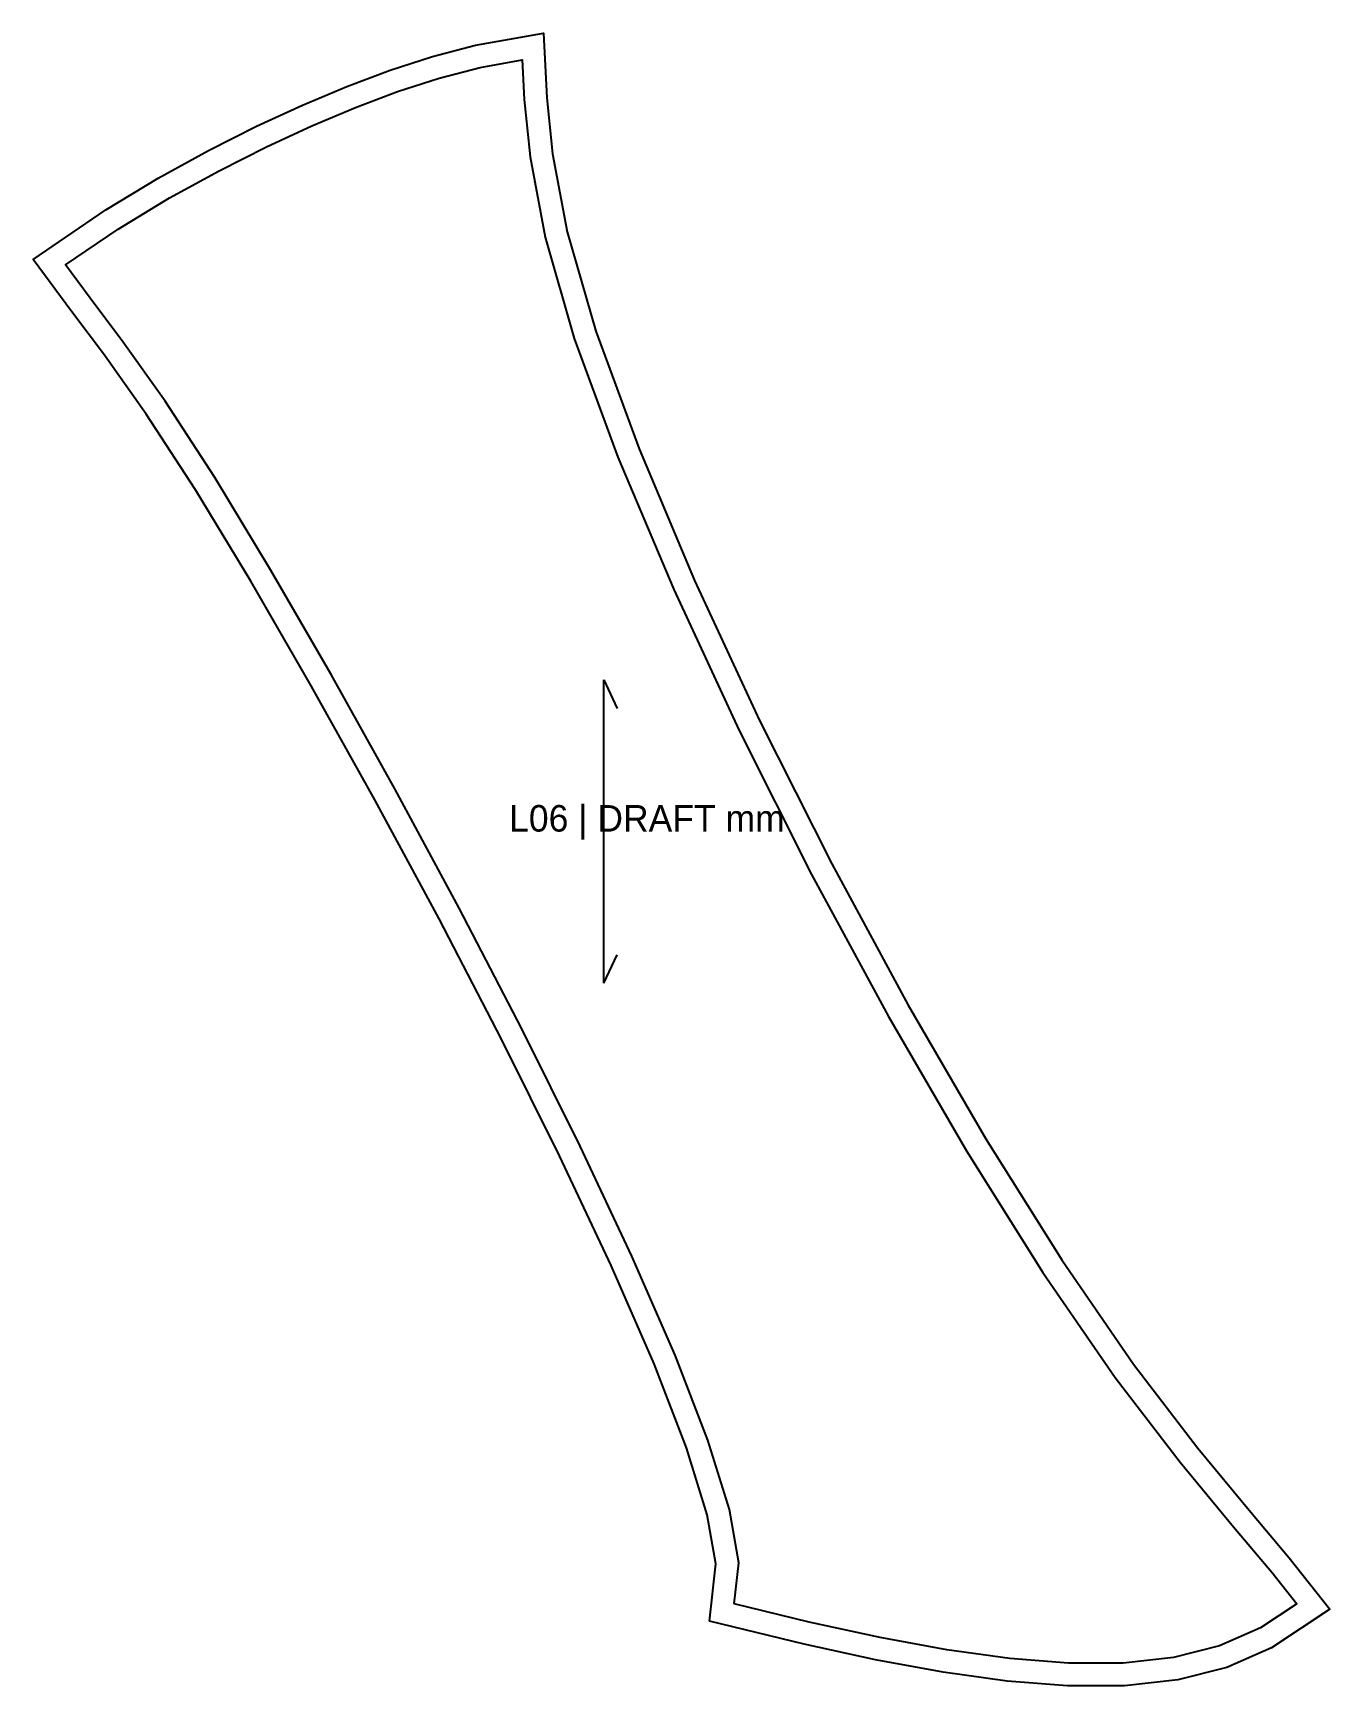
# Model space of a CAD drawing. Header units: millimetres. Extents: x -17 to 667, y -12 to 860.
import ezdxf

# ---------------------------------------------------------------- set-up
doc = ezdxf.new("R2010")
doc.units = ezdxf.units.MM
for name, color, linetype in [('CUT', 7, 'Continuous'), ('GRAIN', 1, 'Continuous'), ('LABEL', 7, 'Continuous'), ('SEW', 3, 'Continuous')]:
    doc.layers.add(name, color=color, linetype=linetype)

msp = doc.modelspace()

# ---------------------------------------------------------------- linework, layer by layer
at = {"layer": 'CUT'}
msp.add_lwpolyline([(339.53, 22.15), (342.9, 52.46), (338.4, 78.18), (327.37, 113.58), (310.32, 157.85), (287.75, 209.7), (260.55, 267.45), (229.87, 329.13), (196.96, 392.52), (163.11, 455.35), (129.62, 515.39), (97.76, 570.51), (68.55, 618.78), (42.59, 658.67), (20.54, 689.67), (3.35, 712.68), (-17.08, 740.22), (21.28, 766.34), (48.87, 783.06), (75.39, 797.64), (100.75, 810.42), (125.03, 821.65), (148.42, 831.49), (171.15, 840.03), (193.58, 847.3), (216.14, 853.21), (252.12, 859.6), (253.82, 825.43), (256.82, 795.99), (264.54, 754.81), (279.68, 702.35), (302.44, 640.31), (331.64, 570.99), (365.97, 497.08), (404.03, 421.44), (444.32, 346.96), (485.28, 276.46), (525.37, 212.61), (563.15, 157.75), (597.08, 113.4), (625.04, 79.66), (645.25, 55.55), (666.67, 28.55), (635.92, 8.04), (612.38, -2.23), (586.41, -8.8), (558.34, -11.93), (528.36, -12), (496.51, -9.46), (462.77, -4.73), (427.11, 1.83), (389.41, 9.96), (339.53, 22.15)], close=True, dxfattribs=at)
at = {"layer": 'GRAIN'}
for p, q in [((283.91, 358.51), (283.91, 518.51)), ((283.91, 518.51), (290.91, 503.51)), ((283.91, 358.51), (290.91, 373.51))]:
    msp.add_line(p, q, dxfattribs=at)
at = {"layer": 'SEW'}
msp.add_lwpolyline([(352.62, 31.3), (355.01, 52.84), (350.09, 81.01), (338.71, 117.52), (321.43, 162.4), (298.69, 214.65), (271.35, 272.68), (240.57, 334.57), (207.57, 398.13), (173.64, 461.12), (140.06, 521.31), (108.09, 576.62), (78.71, 625.16), (52.52, 665.43), (30.23, 696.74), (12.98, 719.84), (0, 737.33), (27.77, 756.24), (54.88, 772.67), (80.98, 787.02), (105.97, 799.62), (129.88, 810.67), (152.86, 820.34), (175.12, 828.7), (196.95, 835.78), (218.71, 841.48), (240.81, 845.4), (241.85, 824.53), (244.94, 794.28), (252.85, 752.04), (268.27, 698.62), (291.27, 635.91), (320.67, 566.13), (355.16, 491.86), (393.39, 415.89), (433.85, 341.09), (475.01, 270.26), (515.34, 206.02), (553.44, 150.7), (587.69, 105.92), (615.82, 71.98), (635.95, 47.96), (649.17, 31.3), (630.14, 18.61), (608.48, 9.16), (584.26, 3.03), (557.66, 0.07), (528.82, 0), (497.82, 2.47), (464.69, 7.12), (429.46, 13.6), (392.1, 21.65)], close=True, dxfattribs=at)

# ---------------------------------------------------------------- texts
at = {"layer": 'LABEL'}
msp.add_text('L06 | DRAFT mm', height=14, dxfattribs=at).set_placement((233.91, 438.51))

doc.saveas('drawing.dxf')
